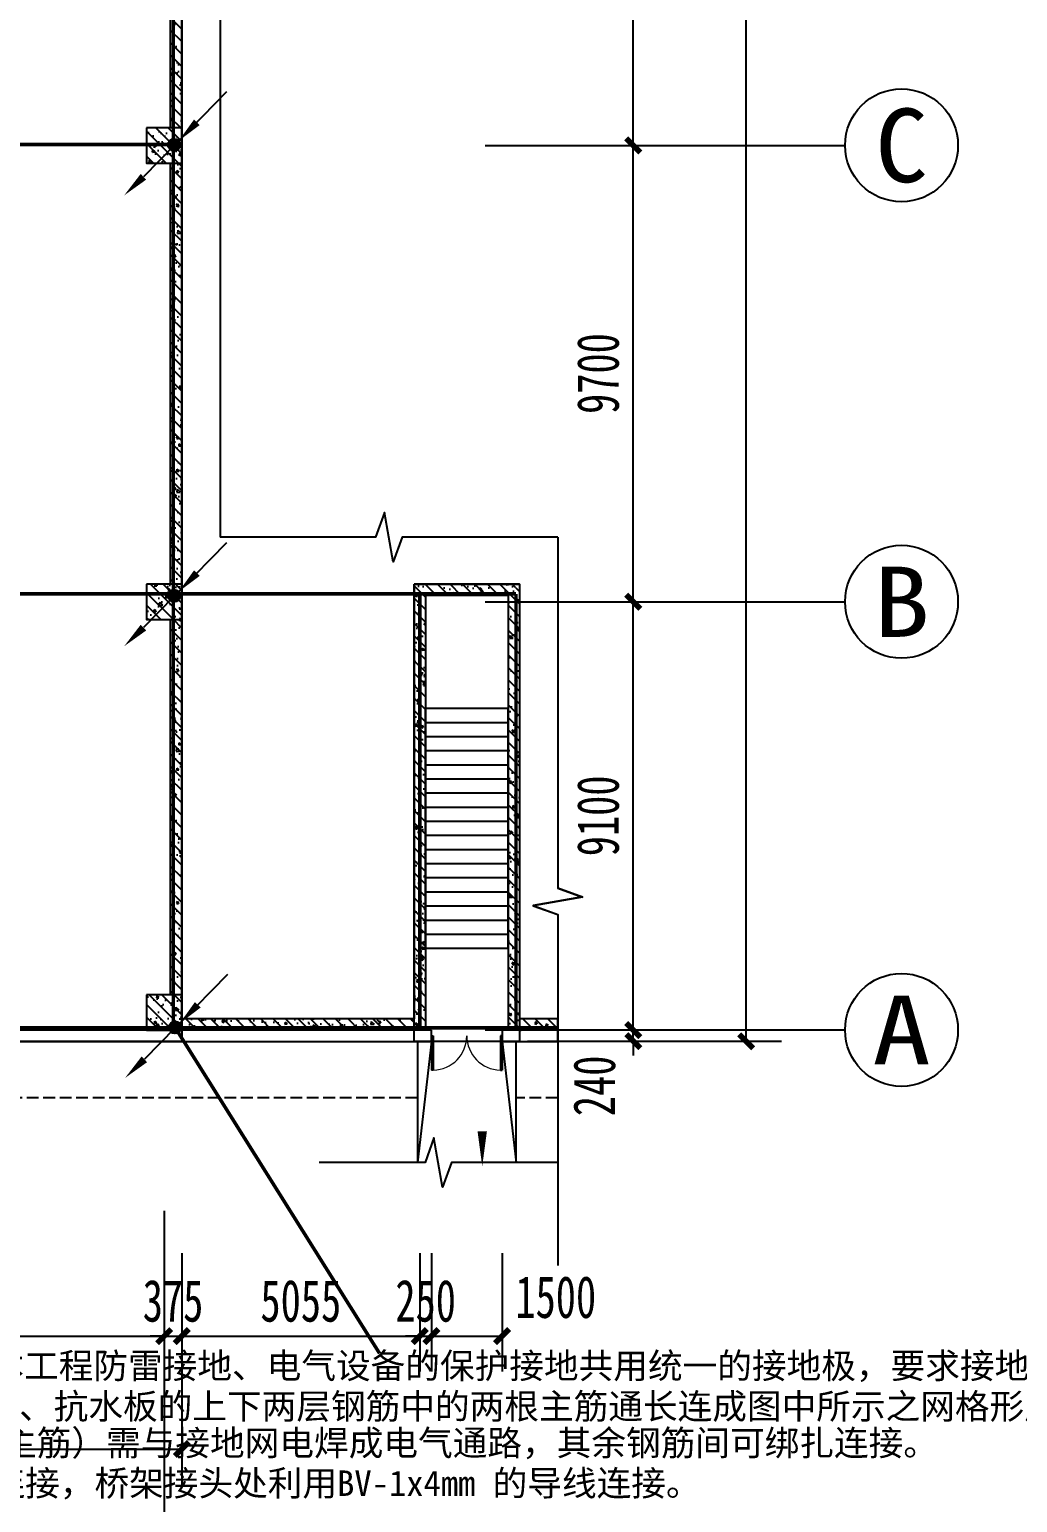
# Model space of a CAD drawing. Header units: millimetres. Extents: x -633009578 to 5705885, y -633235091 to 2571734.
# Drawn here: x 2880901 to 2901897, y 2262428 to 2293733 of the extents above; entities that cross this region are included whole.
import ezdxf
from ezdxf.enums import TextEntityAlignment as Align

# ---------------------------------------------------------------- set-up
doc = ezdxf.new("R2010")
doc.units = ezdxf.units.MM
doc.header["$LTSCALE"] = 1000
doc.header["$MEASUREMENT"] = 0
doc.linetypes.add('DASH', pattern=[0.35, 0.25, -0.1])
doc.layers.get('0').update_dxf_attribs({"color": 9})
for name, color, linetype in [('3T_WOOD', 21, 'Continuous'), ('A-COLUM(柱)', 255, 'Continuous'), ('A-DI-S(箭头)', 76, 'Continuous'), ('A-DOOR(门）', 4, 'Continuous'), ('A-F-AREA(计算)', 5, 'Continuous'), ('A-ST-O(室外)', 54, 'Continuous'), ('A-STAR(楼梯)', 51, 'Continuous'), ('A-WA-J(剪力墙)', 254, 'Continuous'), ('A-WALL(墙)', 255, 'Continuous'), ('AXIS_TEXT', 7, 'Continuous'), ('C-AXIS(轴号)', 3, 'Continuous'), ('电-弱电平面-箭头', 3, 'Continuous'), ('电-强电平面-设备', 4, 'Continuous'), ('电-接地防雷-接地线', 132, 'Continuous')]:
    doc.layers.add(name, color=color, linetype=linetype)
doc.styles.add('_TCH_AXIS', font='simhei.ttf', dxfattribs={"bigfont": 'GBCBIG'})
doc.styles.add('_TCH_DIM_T3', font='simhei.ttf', dxfattribs={"width": 0.707, "bigfont": 'GBCBIG'})
doc.styles.add('COMPLEX', font='simhei.ttf')
doc.styles.add('IDQSTYLE', font='simhei.ttf', dxfattribs={"width": 0.707, "bigfont": 'hztxt.shx'})
doc.styles.get("Standard").update_dxf_attribs({"font": 'simhei.ttf', "bigfont": 'hztxt.shx'})
doc.styles.add('宋', font='simhei.ttf', dxfattribs={"width": 0.8})
doc.linetypes.add('GDLine', pattern='A,1,-3,5.8,["|",Standard,S=4,R=-45,X=-1.407,Y=-0.7],-0.1,["|",Standard,S=4,R=-45,X=-1.407,Y=-0.7],-0.1,["|",Standard,S=4,R=-45,X=-1.407,Y=-0.7],-0.1,["|",Standard,S=4,R=-45,X=-1.407,Y=-0.7],-0.1,5.8,-3,1', length=20)
doc.dimstyles.new('_TCH_ARCH&&300', dxfattribs={"dimtxt": 892.5, "dimasz": 300, "dimexe": 750, "dimexo": 900, "dimgap": 300, "dimtad": 1, "dimdec": 0, "dimzin": 0, "dimdsep": 46, "dimtxsty": '_TCH_DIM_T3', "dimblk": 'ARCHTICK', "dimcen": 0.09, "dimclrt": 7, "dimazin": 2, "dimtfac": 1, "dimtdec": 0, "dimtix": 1, "dimtmove": 2, "dimatfit": 3, "dimfxl": 1, "dimtolj": 1, "dimtzin": 0, "dimarcsym": 0})
pattern_1 = [(315, (0, 0), (132.5825214724777, 132.5825214724776), []), (320, (0, 0), (-47.06410123694653, -537.9451369505651), [56.25, -618.75]), (625, (0, 0), (564.1441002750089, 104.0635002097499), [45, -495]), (370.4514, (-3.922005000000009, -44.82876), (517.079656545715, -433.8820362855164), [47.8051425, -525.856584]), (316.1842, (150, -2.755455298081545e-14), (-124.1392607467639, -800.4307864692332), [84.375, -928.125]), (366.6356, (139.65501975, -66.70255875000004), (730.5884031753312, -700.9970291615274), [71.707716, -788.78475]), (621.1842000000001, (150, -2.755455298081545e-14), (730.588950693994, -700.9964588502198), [67.5, -742.5]), (291, (112.5, -75.00000000000001), (-301.9641679990041, -447.6802890888463), [56.25, -618.75]), (596, (112.5, -75.00000000000001), (543.8625337851396, -182.4864989411868), [45, -495]), (341.4514, (87.3362955, -112.30667475), (241.8978725324643, -630.1669714361175), [47.8051425, -525.856584]), (307.5, (0, 0), (249.6703903734836, -9.119891487967951), [0, -488.9999999999999, 0, -502.5, 0, -496.875]), (277.5, (0, 0), (295.8087839117703, -197.3021530816116), [0, -286.5, 0, -477.75, 0, -189.375]), (237.5, (3.072332657360922e-14, 167.25), (-16.91615380078498, -400.3668271293068), [0, -187.5, 0, -585, 0, -776.25]), (227.5, (4.450060306401695e-14, 242.25), (75.07873674923819, -437.3896270067897), [0, -243.75, 0, -388.5, 0, -551.25])]

# ---------------------------------------------------------------- blocks, each defined once
blk = doc.blocks.new('_ArchTick')
at = {"color": 0, "linetype": 'ByBlock', "const_width": 0.4}
blk.add_lwpolyline([(-0.5, -0.5), (0.5, 0.5)], dxfattribs=at)
blk = doc.blocks.new('*D292')
at = {"layer": 'C-AXIS(轴号)', "color": 0, "lineweight": -2, "transparency": 16777216}
for p, q in [((1117158.287704564, 1589518.591094813), (1117158.287704564, 1589818.591094813)), ((1114913.870481153, 1589518.591094813), (1117908.287704564, 1589518.591094813)), ((1117158.287704564, 1589278.591094809), (1117158.287704564, 1589518.591094813)), ((1114913.870481153, 1589278.591094809), (1117908.287704564, 1589278.591094809)), ((1117158.287704564, 1589278.591094809), (1117158.287704564, 1588978.591094809))]:
    blk.add_line(p, q, dxfattribs=at)
at = {"layer": 'Defpoints', "color": 0, "transparency": 16777216}
for p in [(1114013.870481153, 1589518.591094813), (1117158.287704564, 1589518.591094813), (1114013.870481153, 1589278.591094809)]:
    blk.add_point(p, dxfattribs=at)
at = {"layer": 'C-AXIS(轴号)', "color": 0, "linetype": 'ByBlock', "lineweight": -2, "transparency": 16777216, "xscale": 300, "yscale": 300, "zscale": 300}
for p, rotation in [((1117158.287704564, 1589518.591094813), 270), ((1117158.287704564, 1589278.591094809), 90)]:
    blk.add_blockref('_ArchTick', p, dxfattribs=dict(at, rotation=rotation))
at = {"layer": 'C-AXIS(轴号)', "color": 7, "transparency": 16777216, "insert": (1116333.287704564, 1588330.591094809), "char_height": 892.5, "attachment_point": 5, "rotation": 90, "style": '_TCH_DIM_T3'}
blk.add_mtext('\\A1;240', dxfattribs=at)
blk = doc.blocks.new('*D293')
at = {"layer": 'C-AXIS(轴号)', "color": 0, "lineweight": -2, "transparency": 16777216}
for p, q in [((1114913.870481153, 1598618.591094813), (1117908.287704564, 1598618.591094813)), ((1117158.287704564, 1589518.591094813), (1117158.287704564, 1598618.591094813)), ((1114913.870481153, 1589518.591094813), (1117908.287704564, 1589518.591094813))]:
    blk.add_line(p, q, dxfattribs=at)
at = {"layer": 'Defpoints', "color": 0, "transparency": 16777216}
for p in [(1114013.870481153, 1598618.591094813), (1117158.287704564, 1598618.591094813), (1114013.870481153, 1589518.591094813)]:
    blk.add_point(p, dxfattribs=at)
at = {"layer": 'C-AXIS(轴号)', "color": 0, "linetype": 'ByBlock', "lineweight": -2, "transparency": 16777216, "xscale": 300, "yscale": 300, "zscale": 300}
for p, rotation in [((1117158.287704564, 1598618.591094813), 90), ((1117158.287704564, 1589518.591094813), 270)]:
    blk.add_blockref('_ArchTick', p, dxfattribs=dict(at, rotation=rotation))
at = {"layer": 'C-AXIS(轴号)', "color": 7, "transparency": 16777216, "insert": (1116412.037704564, 1594068.591094813), "char_height": 892.5, "attachment_point": 5, "rotation": 90, "style": '_TCH_DIM_T3'}
blk.add_mtext('\\A1;9100', dxfattribs=at)
blk = doc.blocks.new('*D294')
at = {"layer": 'C-AXIS(轴号)', "color": 0, "lineweight": -2, "transparency": 16777216}
for p, q in [((1114913.870481153, 1608318.591094813), (1117908.287704564, 1608318.591094813)), ((1117158.287704564, 1598618.591094813), (1117158.287704564, 1608318.591094813)), ((1114913.870481153, 1598618.591094813), (1117908.287704564, 1598618.591094813))]:
    blk.add_line(p, q, dxfattribs=at)
at = {"layer": 'Defpoints', "color": 0, "transparency": 16777216}
for p in [(1114013.870481153, 1608318.591094813), (1117158.287704564, 1608318.591094813), (1114013.870481153, 1598618.591094813)]:
    blk.add_point(p, dxfattribs=at)
at = {"layer": 'C-AXIS(轴号)', "color": 0, "linetype": 'ByBlock', "lineweight": -2, "transparency": 16777216, "xscale": 300, "yscale": 300, "zscale": 300}
for p, rotation in [((1117158.287704564, 1608318.591094813), 90), ((1117158.287704564, 1598618.591094813), 270)]:
    blk.add_blockref('_ArchTick', p, dxfattribs=dict(at, rotation=rotation))
at = {"layer": 'C-AXIS(轴号)', "color": 7, "transparency": 16777216, "insert": (1116412.037704564, 1603468.591094813), "char_height": 892.5, "attachment_point": 5, "rotation": 90, "style": '_TCH_DIM_T3'}
blk.add_mtext('\\A1;9700', dxfattribs=at)
blk = doc.blocks.new('*D295')
at = {"layer": 'C-AXIS(轴号)', "color": 0, "lineweight": -2, "transparency": 16777216}
for p, q in [((1114913.870481153, 1618018.591094813), (1117908.287704564, 1618018.591094813)), ((1117158.287704564, 1608318.591094813), (1117158.287704564, 1618018.591094813)), ((1114913.870481153, 1608318.591094813), (1117908.287704564, 1608318.591094813))]:
    blk.add_line(p, q, dxfattribs=at)
at = {"layer": 'Defpoints', "color": 0, "transparency": 16777216}
for p in [(1114013.870481153, 1618018.591094813), (1117158.287704564, 1618018.591094813), (1114013.870481153, 1608318.591094813)]:
    blk.add_point(p, dxfattribs=at)
at = {"layer": 'C-AXIS(轴号)', "color": 0, "linetype": 'ByBlock', "lineweight": -2, "transparency": 16777216, "xscale": 300, "yscale": 300, "zscale": 300}
for p, rotation in [((1117158.287704564, 1618018.591094813), 90), ((1117158.287704564, 1608318.591094813), 270)]:
    blk.add_blockref('_ArchTick', p, dxfattribs=dict(at, rotation=rotation))
at = {"layer": 'C-AXIS(轴号)', "color": 7, "transparency": 16777216, "insert": (1116412.037704564, 1613168.591094813), "char_height": 892.5, "attachment_point": 5, "rotation": 90, "style": '_TCH_DIM_T3'}
blk.add_mtext('\\A1;9700', dxfattribs=at)
blk = doc.blocks.new('*D309')
at = {"layer": 'C-AXIS(轴号)', "color": 0, "lineweight": -2, "transparency": 16777216}
for p, q in [((1114913.870481153, 1725358.591094809), (1120308.287704564, 1725358.591094809)), ((1119558.287704564, 1589278.591094809), (1119558.287704564, 1725358.591094809)), ((1114913.870481153, 1589278.591094809), (1120308.287704564, 1589278.591094809))]:
    blk.add_line(p, q, dxfattribs=at)
at = {"layer": 'Defpoints', "color": 0, "transparency": 16777216}
for p in [(1114013.870481153, 1725358.591094809), (1119558.287704564, 1725358.591094809), (1114013.870481153, 1589278.591094809)]:
    blk.add_point(p, dxfattribs=at)
at = {"layer": 'C-AXIS(轴号)', "color": 0, "linetype": 'ByBlock', "lineweight": -2, "transparency": 16777216, "xscale": 300, "yscale": 300, "zscale": 300}
for p, rotation in [((1119558.287704564, 1725358.591094809), 90), ((1119558.287704564, 1589278.591094809), 270)]:
    blk.add_blockref('_ArchTick', p, dxfattribs=dict(at, rotation=rotation))
at = {"layer": 'C-AXIS(轴号)', "color": 7, "transparency": 16777216, "insert": (1118812.037704564, 1657318.591094809), "char_height": 892.5, "attachment_point": 5, "rotation": 90, "style": '_TCH_DIM_T3'}
blk.add_mtext('\\A1;136080', dxfattribs=at)
blk = doc.blocks.new('_AXISO')
blk.add_circle((0, 0), 0.5)
at = {"layer": 'AXIS_TEXT', "style": 'COMPLEX', "width": 1.041666666666667}
blk.add_attdef('A', text='', height=0.56, dxfattribs=at).set_placement((-0.25, -0.28), (0.25, -0.28), align=Align.FIT)
blk = doc.blocks.new('*D327')
at = {"layer": 'C-AXIS(轴号)', "color": 0, "lineweight": -2, "transparency": 16777216}
for p, q in [((1097491.098288359, 1584775.542769845), (1097491.098288359, 1582262.49363614)), ((1107191.098288359, 1584775.542769845), (1107191.098288359, 1582262.49363614)), ((1097491.098288359, 1583012.49363614), (1107191.098288359, 1583012.49363614))]:
    blk.add_line(p, q, dxfattribs=at)
at = {"layer": 'Defpoints', "color": 0, "transparency": 16777216}
for p in [(1097491.098288359, 1585675.542769845), (1107191.098288359, 1585675.542769845), (1107191.098288359, 1583012.49363614)]:
    blk.add_point(p, dxfattribs=at)
at = {"layer": 'C-AXIS(轴号)', "color": 0, "linetype": 'ByBlock', "lineweight": -2, "transparency": 16777216, "xscale": 300, "yscale": 300, "zscale": 300, "rotation": 180}
blk.add_blockref('_ArchTick', (1097491.098288359, 1583012.49363614), dxfattribs=at)
at = {"layer": 'C-AXIS(轴号)', "color": 0, "linetype": 'ByBlock', "lineweight": -2, "transparency": 16777216, "xscale": 300, "yscale": 300, "zscale": 300}
blk.add_blockref('_ArchTick', (1107191.098288359, 1583012.49363614), dxfattribs=at)
at = {"layer": 'C-AXIS(轴号)', "color": 7, "transparency": 16777216, "insert": (1102341.098288359, 1583758.74363614), "char_height": 892.5, "attachment_point": 5, "style": '_TCH_DIM_T3'}
blk.add_mtext('\\A1;9700', dxfattribs=at)
blk = doc.blocks.new('*D328')
at = {"layer": 'C-AXIS(轴号)', "color": 0, "lineweight": -2, "transparency": 16777216}
for p, q in [((1107191.098288359, 1584775.542769845), (1107191.098288359, 1582262.49363614)), ((1107566.09828836, 1584775.542769845), (1107566.09828836, 1582262.49363614)), ((1107191.098288359, 1583012.49363614), (1106891.098288359, 1583012.49363614)), ((1107191.098288359, 1583012.49363614), (1107566.09828836, 1583012.49363614)), ((1107566.09828836, 1583012.49363614), (1107866.09828836, 1583012.49363614))]:
    blk.add_line(p, q, dxfattribs=at)
at = {"layer": 'Defpoints', "color": 0, "transparency": 16777216}
for p in [(1107191.098288359, 1585675.542769845), (1107566.09828836, 1585675.542769845), (1107566.09828836, 1583012.49363614)]:
    blk.add_point(p, dxfattribs=at)
at = {"layer": 'C-AXIS(轴号)', "color": 0, "linetype": 'ByBlock', "lineweight": -2, "transparency": 16777216, "xscale": 300, "yscale": 300, "zscale": 300}
blk.add_blockref('_ArchTick', (1107191.098288359, 1583012.49363614), dxfattribs=at)
at = {"layer": 'C-AXIS(轴号)', "color": 0, "linetype": 'ByBlock', "lineweight": -2, "transparency": 16777216, "xscale": 300, "yscale": 300, "zscale": 300, "rotation": 180}
blk.add_blockref('_ArchTick', (1107566.09828836, 1583012.49363614), dxfattribs=at)
at = {"layer": 'C-AXIS(轴号)', "color": 7, "transparency": 16777216, "insert": (1107378.59828836, 1583758.74363614), "char_height": 892.5, "attachment_point": 5, "style": '_TCH_DIM_T3'}
blk.add_mtext('\\A1;375', dxfattribs=at)
blk = doc.blocks.new('*D329')
at = {"layer": 'C-AXIS(轴号)', "color": 0, "lineweight": -2, "transparency": 16777216}
for p, q in [((1107566.09828836, 1584775.542769845), (1107566.09828836, 1582262.49363614)), ((1112621.098288061, 1584775.542769845), (1112621.098288061, 1582262.49363614)), ((1107566.09828836, 1583012.49363614), (1112621.098288061, 1583012.49363614))]:
    blk.add_line(p, q, dxfattribs=at)
at = {"layer": 'Defpoints', "color": 0, "transparency": 16777216}
for p in [(1107566.09828836, 1585675.542769845), (1112621.098288061, 1585675.542769845), (1112621.098288061, 1583012.49363614)]:
    blk.add_point(p, dxfattribs=at)
at = {"layer": 'C-AXIS(轴号)', "color": 0, "linetype": 'ByBlock', "lineweight": -2, "transparency": 16777216, "xscale": 300, "yscale": 300, "zscale": 300, "rotation": 180}
blk.add_blockref('_ArchTick', (1107566.09828836, 1583012.49363614), dxfattribs=at)
at = {"layer": 'C-AXIS(轴号)', "color": 0, "linetype": 'ByBlock', "lineweight": -2, "transparency": 16777216, "xscale": 300, "yscale": 300, "zscale": 300}
blk.add_blockref('_ArchTick', (1112621.098288061, 1583012.49363614), dxfattribs=at)
at = {"layer": 'C-AXIS(轴号)', "color": 7, "transparency": 16777216, "insert": (1110093.598288211, 1583758.74363614), "char_height": 892.5, "attachment_point": 5, "style": '_TCH_DIM_T3'}
blk.add_mtext('\\A1;5055', dxfattribs=at)
blk = doc.blocks.new('*D330')
at = {"layer": 'C-AXIS(轴号)', "color": 0, "lineweight": -2, "transparency": 16777216}
for p, q in [((1112621.098288061, 1584775.542769845), (1112621.098288061, 1582262.49363614)), ((1112871.098288462, 1584775.542769845), (1112871.098288462, 1582262.49363614)), ((1112621.098288061, 1583012.49363614), (1112321.098288061, 1583012.49363614)), ((1112621.098288061, 1583012.49363614), (1112871.098288462, 1583012.49363614)), ((1112871.098288462, 1583012.49363614), (1113171.098288462, 1583012.49363614))]:
    blk.add_line(p, q, dxfattribs=at)
at = {"layer": 'Defpoints', "color": 0, "transparency": 16777216}
for p in [(1112621.098288061, 1585675.542769845), (1112871.098288462, 1585675.542769845), (1112871.098288462, 1583012.49363614)]:
    blk.add_point(p, dxfattribs=at)
at = {"layer": 'C-AXIS(轴号)', "color": 0, "linetype": 'ByBlock', "lineweight": -2, "transparency": 16777216, "xscale": 300, "yscale": 300, "zscale": 300}
blk.add_blockref('_ArchTick', (1112621.098288061, 1583012.49363614), dxfattribs=at)
at = {"layer": 'C-AXIS(轴号)', "color": 0, "linetype": 'ByBlock', "lineweight": -2, "transparency": 16777216, "xscale": 300, "yscale": 300, "zscale": 300, "rotation": 180}
blk.add_blockref('_ArchTick', (1112871.098288462, 1583012.49363614), dxfattribs=at)
at = {"layer": 'C-AXIS(轴号)', "color": 7, "transparency": 16777216, "insert": (1112746.098288261, 1583758.74363614), "char_height": 892.5, "attachment_point": 5, "style": '_TCH_DIM_T3'}
blk.add_mtext('\\A1;250', dxfattribs=at)
blk = doc.blocks.new('*D331')
at = {"layer": 'C-AXIS(轴号)', "color": 0, "lineweight": -2, "transparency": 16777216}
for p, q in [((1112871.098288462, 1584775.542769845), (1112871.098288462, 1582262.49363614)), ((1114371.098288462, 1584775.542769845), (1114371.098288462, 1582262.49363614)), ((1112871.098288462, 1583012.49363614), (1114371.098288462, 1583012.49363614))]:
    blk.add_line(p, q, dxfattribs=at)
at = {"layer": 'Defpoints', "color": 0, "transparency": 16777216}
for p in [(1112871.098288462, 1585675.542769845), (1114371.098288462, 1585675.542769845), (1114371.098288462, 1583012.49363614)]:
    blk.add_point(p, dxfattribs=at)
at = {"layer": 'C-AXIS(轴号)', "color": 0, "linetype": 'ByBlock', "lineweight": -2, "transparency": 16777216, "xscale": 300, "yscale": 300, "zscale": 300, "rotation": 180}
blk.add_blockref('_ArchTick', (1112871.098288462, 1583012.49363614), dxfattribs=at)
at = {"layer": 'C-AXIS(轴号)', "color": 0, "linetype": 'ByBlock', "lineweight": -2, "transparency": 16777216, "xscale": 300, "yscale": 300, "zscale": 300}
blk.add_blockref('_ArchTick', (1114371.098288462, 1583012.49363614), dxfattribs=at)
at = {"layer": 'C-AXIS(轴号)', "color": 7, "transparency": 16777216, "insert": (1115511.098288462, 1583837.49363614), "char_height": 892.5, "attachment_point": 5, "style": '_TCH_DIM_T3'}
blk.add_mtext('\\A1;1500', dxfattribs=at)
blk = doc.blocks.new('*D332')
at = {"layer": 'C-AXIS(轴号)', "color": 0, "lineweight": -2, "transparency": 16777216}
for p, q in [((1097251.098288345, 1584775.542769845), (1097251.098288345, 1579862.49363614)), ((1107566.09828836, 1584775.542769845), (1107566.09828836, 1579862.49363614)), ((1097251.098288345, 1580612.49363614), (1107566.09828836, 1580612.49363614))]:
    blk.add_line(p, q, dxfattribs=at)
at = {"layer": 'Defpoints', "color": 0, "transparency": 16777216}
for p in [(1097251.098288345, 1585675.542769845), (1107566.09828836, 1585675.542769845), (1107566.09828836, 1580612.49363614)]:
    blk.add_point(p, dxfattribs=at)
at = {"layer": 'C-AXIS(轴号)', "color": 0, "linetype": 'ByBlock', "lineweight": -2, "transparency": 16777216, "xscale": 300, "yscale": 300, "zscale": 300, "rotation": 180}
blk.add_blockref('_ArchTick', (1097251.098288345, 1580612.49363614), dxfattribs=at)
at = {"layer": 'C-AXIS(轴号)', "color": 0, "linetype": 'ByBlock', "lineweight": -2, "transparency": 16777216, "xscale": 300, "yscale": 300, "zscale": 300}
blk.add_blockref('_ArchTick', (1107566.09828836, 1580612.49363614), dxfattribs=at)
at = {"layer": 'C-AXIS(轴号)', "color": 7, "transparency": 16777216, "insert": (1102408.598288353, 1581358.74363614), "char_height": 892.5, "attachment_point": 5, "style": '_TCH_DIM_T3'}
blk.add_mtext('\\A1;10315', dxfattribs=at)
blk = doc.blocks.new('$DorLib2D$00000002')
for p, q in [((-0.5, -5.684341886080802e-17), (-0.5000000000000007, 0.4875)), ((-0.4750000000000007, 0.4875), (-0.5000000000000007, 0.4875)), ((-0.475, -2.842170943040401e-17), (-0.4750000000000007, 0.4875)), ((0.475, -2.842170943040401e-17), (0.4750000000000007, 0.4875)), ((0.4750000000000007, 0.4875), (0.5000000000000007, 0.4875)), ((0.5, -5.684341886080802e-17), (0.5000000000000007, 0.4875)), ((-0.5, -5.684341886080802e-17), (-0.475, -2.842170943040401e-17)), ((0.5, -5.684341886080802e-17), (0.475, -2.842170943040401e-17))]:
    blk.add_line(p, q)
at = {"lineweight": 13}
for centre, start, end in [((-0.4875, -4.263256414560601e-17), 0, 88.53071641864632), ((0.4875, -4.263256414560601e-17), 91.4692835813537, 180)]:
    blk.add_arc(centre, 0.4875, start, end, dxfattribs=at)
blk = doc.blocks.new('_FZH')
h = blk.add_hatch()
h.set_pattern_fill('钢筋混凝土', color=256, scale=0.1, style=0)
h.set_pattern_definition([(45, (0, 0), (-0.1767766952966369, 0.1767766952966369), []), (50, (0, 0), (0.7172601826007535, -0.06275213498259512), [0.07500000000000001, -0.8250000000000001]), (355, (0, 0), (-0.138751333613, 0.7521921337000119), [0.06, -0.66]), (100.4514, (0.05977168000000001, -0.00522934), (0.5785093817140216, 0.6894395420609536), [0.06374019, -0.701142112]), (46.1842, (0, 0.2), (1.067241048625645, -0.1655190143290181), [0.1125, -1.2375]), (96.6356, (0.088936745, 0.186206693), (0.9346627055487033, 0.9741178709004418), [0.095610288, -1.051713]), (351.1842, (0, 0.2), (0.9346619451336272, 0.9741186009253247), [0.09000000000000001, -0.9900000000000001]), (21, (0.1, 0.15), (0.5969070521184617, -0.4026188906653388), [0.07500000000000001, -0.8250000000000001]), (326, (0.1, 0.15), (0.2433153319215824, 0.7251500450468529), [0.06, -0.66]), (71.4514, (0.149742233, 0.116448394), (0.84022262858149, 0.3225304967099524), [0.06374019, -0.701142112]), (37.50000000000001, (0, 0), (0.01215985531729062, 0.3328938538313115), [0, -0.652, 0, -0.67, 0, -0.6625000000000001]), (7.499999999999999, (0, 0), (0.2630695374421486, 0.3944117118823603), [0, -0.382, 0, -0.637, 0, -0.2525]), (-32.5, (-0.223, 0), (0.533822436172409, -0.02255487173437976), [0, -0.25, 0, -0.78, 0, -1.035]), (-42.5, (-0.323, 0), (0.5831861693423862, 0.1001049823323177), [0, -0.325, 0, -0.518, 0, -0.735])])
h.paths.add_polyline_path([(-0.5, -0.5), (0.5, -0.5), (0.5, 0.5), (-0.5, 0.5)])
blk.add_lwpolyline([(-0.5, -0.5), (0.5, -0.5), (0.5, 0.5), (-0.5, 0.5)], close=True)
blk = doc.blocks.new('G$C4F4C691F')
at = {"layer": '电-强电平面-设备', "color": 3, "style": '宋'}
for s, p in [('1. 本工程低压配电系统接地型式采用TN-S系统。本工程防雷接地、电气设备的保护接地共用统一的接地极，要求接地电阻不大于1欧姆。接地极', (-11.35082962363958, 3489.045361625962)), ('作法为将桩基础或柱下独立基础、墙下条形基础、抗水板的上下两层钢筋中的两根主筋通长连成图中所示之网格形成的基础接地网；该均压接地网通过的各独', (815.2256333287805, 2770.494722864591)), ('立基础内相应的两根主钢筋（竖向及,底层水平主筋）需与接地网电焊成电气通路，其余钢筋间可绑扎连接。 ', (822.5014908872545, 2122.48109342251)), ('2. 所有电缆金属桥架至少两处与地下室基础可靠连接，桥架接头处利用BV-1x4mm 的导线连接。', (4.735916277393699, 1409.178905984387))]:
    blk.add_text(s, height=450, dxfattribs=at).set_placement(p)
blk = doc.blocks.new('*X25')
at = {"color": 0, "linetype": 'Continuous'}
for p, q in [((192.590110055903, 446.7242872143482), (193.9264208598343, 448.0605980182795)), ((192.6512440212146, 447.2096852483717), (193.4410228258108, 447.9994640529679)), ((192.666080612941, 446.3759937026742), (194.2747143715083, 447.9846274612416)), ((192.8122309321682, 446.0978799531896), (194.552828120993, 447.8384771420143)), ((193.0126674313866, 445.874052383696), (194.7766556904866, 447.6380406427959)), ((193.2651240367983, 445.7022449203958), (194.9484631537868, 447.3855840373842)), ((193.5780466605768, 445.5909034754624), (195.0598045987202, 447.0726614136058)), ((193.9838870800477, 445.5724798262212), (195.0782282479613, 446.6668209941349))]:
    blk.add_line(p, q, dxfattribs=at)
blk = doc.blocks.new('HC001444')
at = {"color": 0, "linetype": 'Continuous'}
for p, q in [((5.312014027897709, 5.362594416008807), (0.4698776614111466, 0.4121164681388052)), ((1.307398633798584e-12, -0.05776119327106244), (-3.105492900473507, -3.232738715067399))]:
    blk.add_line(p, q, dxfattribs=at)
for points in [[(2.301209466909763, 2.284423861441751, 0.8, 0, 0), (0.4698776614111466, 0.4121164681388052, 0, 0, 0)], [(-3.105492900473507, -3.232738715067399, 0.8, 0, 0), (-5.057392361377197, -5.119309791711203, 0, 0, 0)]]:
    blk.add_lwpolyline(points, format="xyseb", dxfattribs=at)
blk.add_circle((0, 0), 0.625, dxfattribs=at)
at = {"color": 0, "linetype": 'Continuous', "xscale": 0.5, "yscale": 0.5, "zscale": 0.5}
blk.add_blockref('*X25', (-96.91845018383214, -223.4069038532592), dxfattribs=at)
at = {"color": 0, "style": 'IDQSTYLE', "width": 0.7}
blk.add_attdef('PSFHATT', (7.312014027897709, -5.119309791711203), '', height=2.5, dxfattribs=at)
blk = doc.blocks.new('负一层平面图9')
h = blk.add_hatch()
h.set_pattern_fill('钢筋混凝土', color=256, scale=75, angle=270, style=0)
h.set_pattern_definition(pattern_1)
h.paths.add_polyline_path([(1107566.098288361, 1617640.40672838), (1107326.098288361, 1617640.40672838), (1107326.098288361, 1608690.40672838), (1107566.098288361, 1608690.40672838)])
h = blk.add_hatch()
h.set_pattern_fill('钢筋混凝土', color=256, scale=75, angle=270, style=0)
h.set_pattern_definition(pattern_1)
h.paths.add_polyline_path([(1107566.098288361, 1607940.40672838), (1107326.098288361, 1607940.40672838), (1107326.098288361, 1598990.40672838), (1107566.098288361, 1598990.40672838)])
h = blk.add_hatch()
h.set_pattern_fill('钢筋混凝土', color=256, scale=75, angle=270, style=0)
h.set_pattern_definition(pattern_1)
h.paths.add_polyline_path([(1114501.098288395, 1598750.406728285), (1114741.098288372, 1598990.406728529), (1112501.098288368, 1598990.406728529), (1112741.098288372, 1598750.406728285)])
h = blk.add_hatch()
h.set_pattern_fill('钢筋混凝土', color=256, scale=75, angle=270, style=0)
h.set_pattern_definition(pattern_1)
h.paths.add_polyline_path([(1112741.098288372, 1598750.406728285), (1112501.098288368, 1598990.406728529), (1112501.098288367, 1589755.406703051), (1112741.098288372, 1589515.406703076)])
h = blk.add_hatch()
h.set_pattern_fill('钢筋混凝土', color=256, scale=75, angle=270, style=0)
h.set_pattern_definition(pattern_1)
h.paths.add_polyline_path([(1114741.098288372, 1598990.406728529), (1114501.098288395, 1598750.406728285), (1114501.098288395, 1589515.406703085), (1114741.098288373, 1589755.406702906)])
h = blk.add_hatch()
h.set_pattern_fill('钢筋混凝土', color=256, scale=75, angle=270, style=0)
h.set_pattern_definition(pattern_1)
h.paths.add_polyline_path([(1107566.098288361, 1598240.40672838), (1107326.098288361, 1598240.40672838), (1107326.098288361, 1590265.40672838), (1107566.098288361, 1590265.40672838)])
h = blk.add_hatch()
h.set_pattern_fill('钢筋混凝土', color=256, scale=75, angle=270, style=0)
h.set_pattern_definition(pattern_1)
h.paths.add_polyline_path([(1112741.098288372, 1589515.406703076), (1112501.098288367, 1589755.406703051), (1107566.098288361, 1589755.406703088), (1107566.098288361, 1589515.406703088)])
h = blk.add_hatch()
h.set_pattern_fill('钢筋混凝土', color=256, scale=75, angle=270, style=0)
h.set_pattern_definition(pattern_1)
h.paths.add_polyline_path([(1115552.552594086, 1589755.406703088), (1114741.098288373, 1589755.406702906), (1114501.098288395, 1589515.406703085), (1115552.552594086, 1589515.406703088)])
at = {"layer": 'A-DI-S(箭头)'}
for points in [[(1108377.552594071, 1727829.142712386), (1108377.552594071, 1664191.024720457), (1108902.552594071, 1663999.940347468), (1107852.552594071, 1663814.797017724), (1108377.552594071, 1663628.524720457), (1108377.552594071, 1599990.406728529)], [(1115552.552594086, 1599990.406728529), (1112246.302594079, 1599990.406728529), (1112055.218221089, 1599465.406728529), (1111870.074891345, 1600515.406728529), (1111683.802594079, 1599990.406728529), (1108377.552594071, 1599990.406728529)], [(1115552.552594086, 1599993.591094971), (1115552.552594086, 1592537.149075213), (1116077.552594086, 1592346.064702223), (1115027.552594086, 1592160.921372479), (1115552.552594086, 1591974.649075213), (1115552.552594086, 1584518.207055455)], [(1115552.552594086, 1599990.406728529), (1115552.552594086, 1592533.964708771), (1116077.552594086, 1592342.880335781), (1115027.552594086, 1592157.737006037), (1115552.552594086, 1591971.464708771), (1115552.552594086, 1584515.022689013)], [(1115549.792474472, 1586702.713000555), (1113296.812373636, 1586702.713000555), (1113105.728000646, 1586177.713000555), (1112920.584670902, 1587227.713000555), (1112734.312373636, 1586702.713000555), (1110481.3322728, 1586702.713000555)]]:
    blk.add_lwpolyline(points, dxfattribs=at)
blk.add_lwpolyline([(1113948.652907423, 1588280.430021167, 0, 0, 0), (1113948.652907423, 1586617.430021167, 0, 200, 0), (1113948.652907423, 1587367.430021167, 0, 0, 0)], format="xyseb", dxfattribs=at)
at = {"layer": 'A-DOOR(门）'}
blk.add_line((1114371.098288189, 1589275.406728481), (1112871.098288189, 1589275.40672847), dxfattribs=at)
at = {"layer": 'A-F-AREA(计算)'}
for points in [[(1107566.098287924, 1589275.406728539), (1097251.098288353, 1589275.406728539), (1097251.098288353, 1725355.406728381), (1107566.098287924, 1725355.406728381)], [(1112501.098288368, 1598990.406728529), (1114741.098288373, 1598990.406728529), (1114741.098288373, 1589275.406728367), (1112501.098288368, 1589275.406728367)]]:
    blk.add_lwpolyline(points, close=True, dxfattribs=at)
at = {"layer": 'A-ST-O(室外)', "linetype": 'DASH'}
for points in [[(1112571.098289079, 1588075.406728386), (1096051.09828844, 1588075.406728366), (1096051.098288436, 1596135.406730694)], [(1115552.552594086, 1588075.406728389), (1114671.098288925, 1588075.406728388)]]:
    blk.add_lwpolyline(points, dxfattribs=at)
at = {"layer": 'A-STAR(楼梯)'}
for p, q in [((1112741.098288918, 1591255.406728649), (1112741.098288918, 1596355.406728649)), ((1112741.098288918, 1596355.406728649), (1114501.098288918, 1596355.406728649)), ((1114501.098288918, 1591255.406728649), (1114501.098288918, 1596355.406728649)), ((1112741.098288918, 1596055.406728649), (1114501.098288918, 1596055.406728649)), ((1112741.098288918, 1595755.406728649), (1114501.098288918, 1595755.406728649)), ((1112741.098288918, 1595455.406728649), (1114501.098288918, 1595455.406728649)), ((1112741.098288918, 1595155.406728649), (1114501.098288918, 1595155.406728649)), ((1112741.098288918, 1594855.406728649), (1114501.098288918, 1594855.406728649)), ((1112741.098288918, 1594555.406728649), (1114501.098288918, 1594555.406728649)), ((1112741.098288918, 1594255.406728649), (1114501.098288918, 1594255.406728649)), ((1112741.098288918, 1593955.406728649), (1114501.098288918, 1593955.406728649)), ((1112741.098288918, 1593655.406728649), (1114501.098288918, 1593655.406728649)), ((1112741.098288918, 1593355.406728649), (1114501.098288918, 1593355.406728649)), ((1112741.098288918, 1593055.406728649), (1114501.098288918, 1593055.406728649)), ((1112741.098288918, 1592755.406728649), (1114501.098288918, 1592755.406728649)), ((1112741.098288918, 1592455.406728649), (1114501.098288918, 1592455.406728649)), ((1112741.098288918, 1592155.406728649), (1114501.098288918, 1592155.406728649)), ((1112741.098288918, 1591855.406728649), (1114501.098288918, 1591855.406728649)), ((1112741.098288918, 1591555.406728649), (1114501.098288918, 1591555.406728649)), ((1112741.098288918, 1591255.406728649), (1114501.098288918, 1591255.406728649))]:
    blk.add_line(p, q, dxfattribs=at)
for points in [[(1112571.098289079, 1589275.406728542), (1112571.098289079, 1586702.715470977)], [(1112871.098289032, 1589275.406728534), (1112571.098783161, 1586702.715470966)], [(1114371.098288972, 1589275.406728534), (1114671.097794843, 1586702.715470966)], [(1114671.098288925, 1586702.715470977), (1114671.098288925, 1589275.406728535)]]:
    blk.add_lwpolyline(points, dxfattribs=at)
at = {"layer": 'A-WA-J(剪力墙)'}
for p, q in [((1107326.098288402, 1608690.406727959), (1107326.098288404, 1617640.406727959)), ((1107566.098288352, 1608690.406727959), (1107566.098288373, 1617640.406727959)), ((1107326.098288363, 1598990.40672861), (1107326.098288375, 1607940.406727959)), ((1107566.098288363, 1598990.40672861), (1107566.098288381, 1607940.406727959)), ((1114741.098288372, 1598990.406728529), (1112501.098288368, 1598990.406728529)), ((1112501.098288368, 1598990.406728529), (1112501.098288367, 1589755.406703051)), ((1114741.098288372, 1598990.406728529), (1114741.098288373, 1589755.406702906)), ((1114501.098288395, 1598750.406728285), (1112741.098288372, 1598750.406728285)), ((1112741.098288372, 1598750.406728285), (1112741.098288372, 1589515.406703076)), ((1114501.098288395, 1598750.406728285), (1114501.098288395, 1589515.406703085)), ((1107326.098288367, 1590265.406727959), (1107326.098288335, 1598240.406727959)), ((1107566.098288367, 1590265.406727959), (1107566.098288366, 1598240.406727959)), ((1112501.098288367, 1589755.406703051), (1107566.098288361, 1589755.406703088)), ((1115552.552594086, 1589755.406703088), (1114741.098288373, 1589755.406702906)), ((1115552.552594086, 1589515.406703088), (1115552.552594086, 1589755.406703088)), ((1112741.098288372, 1589515.406703076), (1107566.098288361, 1589515.406703088)), ((1115552.552594086, 1589515.406703088), (1114501.098288395, 1589515.406703085))]:
    blk.add_line(p, q, dxfattribs=at)
at = {"layer": 'A-WALL(墙)'}
for p, q in [((1112871.098288462, 1589515.406728441), (1101181.09828835, 1589515.406728385)), ((1112871.098288464, 1589275.406728486), (1112871.098288462, 1589515.406728441)), ((1115552.552594085, 1589515.40672849), (1114371.098288462, 1589515.406728452)), ((1114371.098288462, 1589515.406728452), (1114371.098288464, 1589275.406728497)), ((1115552.552594087, 1589275.40672849), (1115552.552594085, 1589515.40672849)), ((1101061.098288361, 1589275.40672838), (1112871.098288464, 1589275.406728486)), ((1114371.098288464, 1589275.406728497), (1115552.552594087, 1589275.40672849))]:
    blk.add_line(p, q, dxfattribs=at)
at = {"layer": 'C-AXIS(轴号)'}
for p, q in [((1114013.870481153, 1608318.591094813), (1121658.287704564, 1608318.591094813)), ((1114013.870481153, 1598618.591094813), (1121658.287704564, 1598618.591094813)), ((1114013.870481153, 1589518.591094813), (1121658.287704564, 1589518.591094813)), ((1107191.098288359, 1585675.542769845), (1107191.098288359, 1578512.49363614))]:
    blk.add_line(p, q, dxfattribs=at)
at = {"layer": 'A-COLUM(柱)', "xscale": 750, "yscale": 750, "zscale": 750, "rotation": 270}
for p in [(1107191.098288361, 1608315.40672838), (1107191.098288361, 1598615.40672838), (1107191.098288361, 1589890.40672838)]:
    blk.add_blockref('_FZH', p, dxfattribs=at)
at = {"layer": 'A-DOOR(门）', "xscale": 1500, "yscale": 1500, "zscale": 1500, "rotation": 180.0000000004362}
blk.add_blockref('$DorLib2D$00000002', (1113621.098288188, 1589395.406728475), dxfattribs=at)
at = {"layer": 'C-AXIS(轴号)'}
ref = blk.add_blockref('_AXISO', (1122858.287704564, 1608318.591094813), dxfattribs=dict(at, xscale=2400, yscale=2400, zscale=2400))
ref.add_attrib('A', 'C', dxfattribs={"layer": 'AXIS_TEXT', "height": 1562.368264716931, "style": '_TCH_AXIS'}).set_placement((1122300.299038594, 1607537.406962455), (1123416.276370534, 1607537.406962455), align=Align.FIT)
ref = blk.add_blockref('_AXISO', (1122858.287704564, 1598618.591094813), dxfattribs=dict(at, xscale=2400, yscale=2400, zscale=2400))
ref.add_attrib('A', 'B', dxfattribs={"layer": 'AXIS_TEXT', "height": 1492.310151758372, "style": '_TCH_AXIS'}).set_placement((1122254.257405043, 1597872.436018934), (1123462.318004085, 1597872.436018934), align=Align.FIT)
ref = blk.add_blockref('_AXISO', (1122858.287704564, 1589518.591094813), dxfattribs=dict(at, xscale=2400, yscale=2400, zscale=2400))
ref.add_attrib('A', 'A', dxfattribs={"layer": 'AXIS_TEXT', "height": 1457.772676541369, "style": '_TCH_AXIS'}).set_placement((1122233.527986046, 1588789.704756543), (1123483.047423082, 1588789.704756543), align=Align.FIT)
for p1, p2, distance, picture, middle in [((1114013.870481153, 1589278.591094809), (1114013.870481153, 1725358.591094809), -5544.417223410914, '*D309', (1118812.037704564, 1657318.591094809)), ((1114013.870481153, 1608318.591094813), (1114013.870481153, 1618018.591094813), -3144.4172234109137, '*D295', (1116412.037704564, 1613168.591094813)), ((1114013.870481153, 1598618.591094813), (1114013.870481153, 1608318.591094813), -3144.4172234109137, '*D294', (1116412.037704564, 1603468.591094813)), ((1114013.870481153, 1589518.591094813), (1114013.870481153, 1598618.591094813), -3144.4172234109137, '*D293', (1116412.037704564, 1594068.591094813)), ((1097251.098288345, 1585675.542769845), (1107566.09828836, 1585675.542769845), -5063.049133705208, '*D332', (1102408.598288353, 1581358.74363614)), ((1097491.098288359, 1585675.542769845), (1107191.098288359, 1585675.542769845), -2663.049133705208, '*D327', (1102341.098288359, 1583758.74363614)), ((1107191.098288359, 1585675.542769845), (1107566.09828836, 1585675.542769845), -2663.049133705208, '*D328', (1107378.59828836, 1583758.74363614)), ((1107566.09828836, 1585675.542769845), (1112621.098288061, 1585675.542769845), -2663.049133705208, '*D329', (1110093.598288211, 1583758.74363614)), ((1112621.098288061, 1585675.542769845), (1112871.098288462, 1585675.542769845), -2663.049133705208, '*D330', (1112746.098288261, 1583758.74363614))]:
    dim = blk.add_aligned_dim(p1=p1, p2=p2, distance=distance, dimstyle='_TCH_ARCH&&300', dxfattribs=at)
    dim.commit()
    dim.dimension.update_dxf_attribs({"geometry": picture, "text_midpoint": middle})
for base, p1, p2, angle, picture, middle in [((1117158.287704564, 1589518.591094813), (1114013.870481153, 1589278.591094809), (1114013.870481153, 1589518.591094813), 90, '*D292', (1116333.287704564, 1588330.591094809)), ((1114371.098288462, 1583012.49363614), (1112871.098288462, 1585675.542769845), (1114371.098288462, 1585675.542769845), 0, '*D331', (1115511.098288462, 1583837.49363614))]:
    dim = blk.add_linear_dim(base=base, p1=p1, p2=p2, angle=angle, dimstyle='_TCH_ARCH&&300', dxfattribs=at)
    dim.commit()
    dim.dimension.update_dxf_attribs({"geometry": picture, "text_midpoint": middle, "dimtype": 161})

msp = doc.modelspace()

# ---------------------------------------------------------------- linework, layer by layer
at = {"layer": '电-接地防雷-接地线', "linetype": 'GDLine', "ltscale": 0.1, "const_width": 75}
for points in [[(2883958.202686927, 2272518.116620353), (2883958.202686927, 2407941.313560855)], [(2874076.299984147, 2291288.356251357), (2883958.202686927, 2291288.356251357)], [(2874076.299984147, 2281738.663914947), (2891239.272410294, 2281738.663914947)], [(2889195.726687908, 2272518.116620353), (2889195.726687908, 2281738.663914947)], [(2891239.272410294, 2272518.116620353), (2891239.272410294, 2281738.663914947)], [(2874076.299984147, 2272518.116620353), (2892125.884751498, 2272518.116620353)], [(2883994.624891161, 2272525.833408483), (2888340.23484333, 2265596.475475871)]]:
    msp.add_lwpolyline(points, dxfattribs=at)

# ---------------------------------------------------------------- block references
at = {"xscale": 1.2, "yscale": 1.2, "zscale": 1.2}
msp.add_blockref('G$C4F4C691F', (2864233.406976338, 2260878.161879826), dxfattribs=at)
at = {"layer": '3T_WOOD'}
msp.add_blockref('负一层平面图9', (1776573.332157411, 682952.070850966), dxfattribs=at)
at = {"layer": '电-弱电平面-箭头', "color": 4, "xscale": 210, "yscale": 210, "zscale": 210}
for p in [(2883974.477214256, 2291281.114138184), (2883974.477214256, 2281699.56739369), (2883994.624891161, 2272525.833408483)]:
    msp.add_blockref('HC001444', p, dxfattribs=at)

doc.saveas('drawing.dxf')
